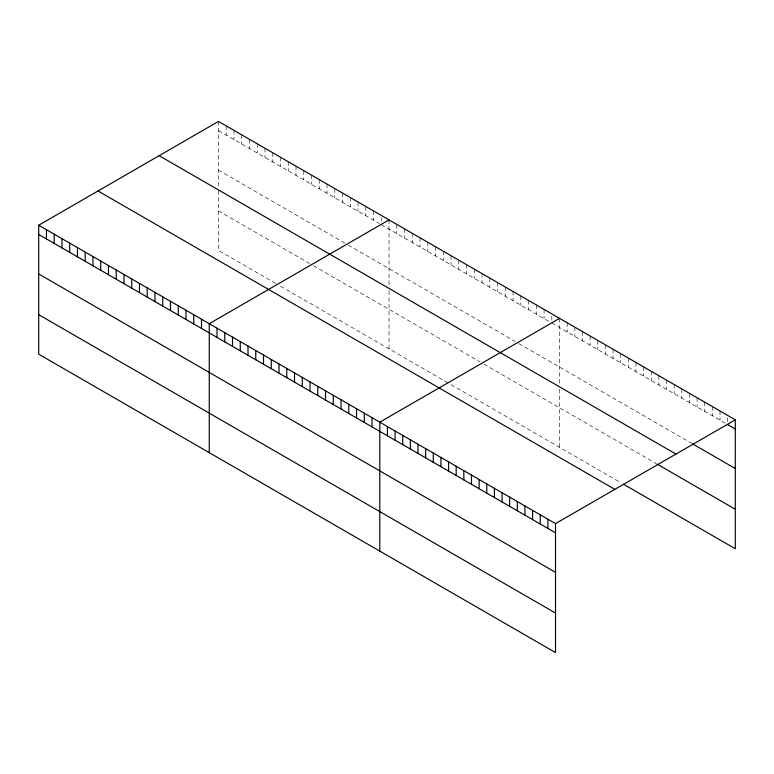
<?xml version="1.0" encoding="UTF-8"?>
<svg xmlns="http://www.w3.org/2000/svg" width="774" height="774" viewBox="0 0 774 774"><rect width="100%" height="100%" fill="white"/><g stroke="black" fill="none" stroke-linecap="round" stroke-linejoin="round"><path stroke-width="0.58" stroke-dasharray="3.87 2.9" d="M218.481 121.431L218.481 186.447M218.481 130.651L379.337 223.522M381.282 224.644L549.888 321.984M551.833 323.106L725.751 423.523M218.481 170.164L347.362 244.574M348.329 245.135L515.01 341.363M518.88 343.598L691.366 443.183M218.481 210.876L309.571 263.46M313.451 265.705L480.122 361.932M484.002 364.167L656.033 463.491M275.66 283.4L218.481 250.389L218.481 188.779M280.498 286.196L449.113 383.536M451.048 384.659L620.7 482.608M727.657 417.708L727.657 422.314M720.023 410.994L720.023 420.214M712.38 406.582L712.38 415.802M704.737 402.17L704.737 411.391M697.103 397.759L697.103 406.979M689.46 393.347L689.46 402.567M681.817 388.935L681.817 398.155M674.183 384.533L674.183 393.743M666.54 380.121L666.54 389.332M658.897 375.709L658.897 384.92M651.263 371.297L651.263 380.508M643.62 366.886L643.62 376.106M635.976 362.474L635.976 371.694M628.343 358.062L628.343 367.282M620.7 353.65L620.7 362.871M613.066 349.238L613.066 358.459M605.423 344.827L605.423 354.047M597.78 340.425L597.78 349.635M590.146 336.013L590.146 345.223M582.503 331.601L582.503 340.812M574.859 327.189L574.859 336.4M567.226 322.777L567.226 331.998M559.583 318.366L559.583 383.382M559.583 389.196L559.583 447.324M551.833 316.198L551.833 320.804M544.074 309.416L544.074 318.627M536.324 304.937L536.324 314.157M528.574 300.467L528.574 309.677M520.825 295.987L520.825 305.208M513.065 291.508L513.065 300.728M505.316 287.038L505.316 296.248M497.566 282.558L497.566 291.779M489.816 278.089L489.816 287.299M482.057 273.609L482.057 282.829M474.307 269.129L474.307 278.35M466.558 264.66L466.558 273.87M458.798 260.18L458.798 269.4M451.048 255.71L451.048 264.921M443.299 251.231L443.299 260.451M435.549 246.751L435.549 255.971M427.79 242.281L427.79 251.492M420.04 237.802L420.04 247.022M412.29 233.322L412.29 242.543M404.541 228.852L404.541 238.063M396.781 224.373L396.781 233.593M389.032 219.903L389.032 284.909M389.032 290.734L389.032 348.851M381.282 217.726L381.282 221.18M373.532 210.944L373.532 220.164M365.773 206.474L365.773 215.685M358.023 201.995L358.023 211.215M350.274 197.525L350.274 206.735M342.514 193.045L342.514 202.266M334.765 188.566L334.765 197.786M327.015 184.096L327.015 193.307M319.265 179.616L319.265 188.837M311.506 175.147L311.506 184.357M303.756 170.667L303.756 179.887M296.007 166.187L296.007 175.408M288.257 161.718L288.257 170.928M280.498 157.238L280.498 166.458M272.748 152.768L272.748 161.979M264.998 148.289L264.998 157.509M257.249 143.809L257.249 153.029M249.489 139.339L249.489 148.55M241.74 134.86L241.74 144.08M233.99 130.38L233.99 139.601M226.231 125.91L226.231 135.131"/><path stroke-width="1.16" d="M38.7 225.234L555.519 523.611L555.519 652.569L38.7 354.182L38.7 225.234L218.481 121.431L735.3 419.818L735.3 548.766L623.563 484.263M389.032 219.903L209.251 323.696L209.251 452.655M559.583 318.366L379.802 422.159L379.802 551.117M555.519 523.611L735.3 419.818M727.657 424.616L735.3 429.028M692.324 443.734L735.3 468.541M159.154 155.69L675.973 454.067M656.991 464.042L735.3 509.253M98.027 190.975L614.846 489.362M38.7 234.445L555.519 532.831M38.7 273.957L555.519 572.344M38.7 314.67L555.519 613.056M547.876 519.199L547.876 528.419M540.242 514.787L540.242 524.008M532.599 510.376L532.599 519.596M524.956 505.964L524.956 515.184M517.322 501.562L517.322 510.772M509.679 497.15L509.679 506.36M502.036 492.738L502.036 501.949M494.402 488.326L494.402 497.537M486.759 483.914L486.759 493.135M479.116 479.503L479.116 488.723M471.482 475.091L471.482 484.311M463.839 470.679L463.839 479.899M456.196 466.267L456.196 475.488M448.562 461.855L448.562 471.076M440.919 457.453L440.919 466.664M433.276 453.042L433.276 462.252M425.642 448.63L425.642 457.84M417.999 444.218L417.999 453.429M410.355 439.806L410.355 449.026M402.722 435.394L402.722 444.615M395.079 430.983L395.079 440.203M387.435 426.571L387.435 435.791M372.042 417.689L372.042 426.9M364.293 413.21L364.293 422.43M356.543 408.74L356.543 417.95M348.793 404.26L348.793 413.48M341.034 399.781L341.034 409.001M333.284 395.311L333.284 404.521M325.535 390.831L325.535 400.052M317.785 386.352L317.785 395.572M310.026 381.882L310.026 391.093M302.276 377.402L302.276 386.623M294.526 372.933L294.526 382.143M286.777 368.453L286.777 377.673M279.017 363.974L279.017 373.194M271.268 359.504L271.268 368.714M263.518 355.024L263.518 364.244M255.759 350.554L255.759 359.765M248.009 346.075L248.009 355.295M240.259 341.595L240.259 350.816M232.51 337.125L232.51 346.336M224.75 332.646L224.75 341.866M217.001 328.176L217.001 337.387M201.501 319.217L201.501 328.437M193.742 314.747L193.742 323.958M185.992 310.268L185.992 319.488M178.243 305.798L178.243 315.008M170.493 301.318L170.493 310.538M162.733 296.839L162.733 306.059M154.984 292.369L154.984 301.579M147.234 287.889L147.234 297.11M139.475 283.419L139.475 292.63M131.725 278.94L131.725 288.16M123.975 274.46L123.975 283.681M116.226 269.991L116.226 279.201M108.466 265.511L108.466 274.731M100.717 261.031L100.717 270.252M92.967 256.562L92.967 265.772M85.217 252.082L85.217 261.302M77.458 247.612L77.458 256.823M69.708 243.133L69.708 252.353M61.959 238.653L61.959 247.874M54.209 234.183L54.209 243.394M46.45 229.704L46.45 238.924"/></g></svg>
